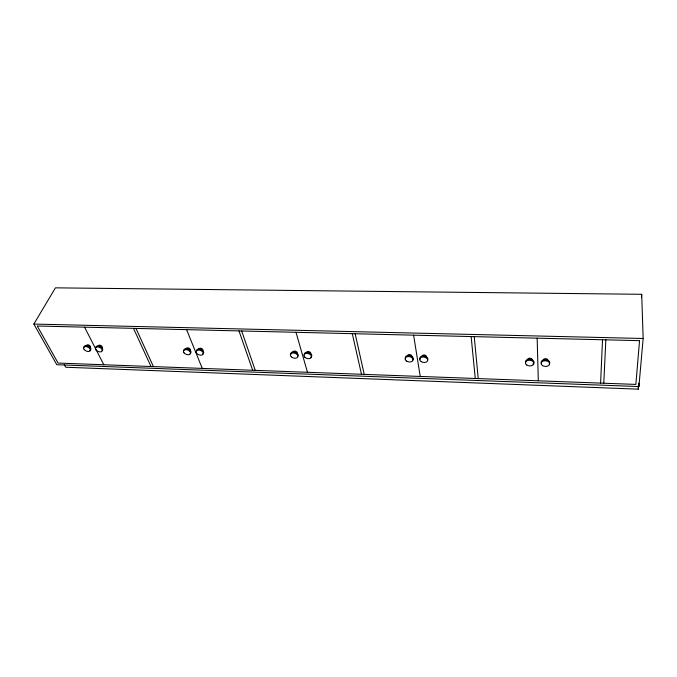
<?xml version="1.0" encoding="UTF-8"?>
<svg xmlns="http://www.w3.org/2000/svg" width="677" height="677" viewBox="0 0 677 677"><rect width="100%" height="100%" fill="white"/><g stroke="black" fill="none" stroke-linecap="round" stroke-linejoin="round"><path stroke-width="1.02" d="M600.601 383.106L602.513 339.761M603.782 383.224L605.847 339.837M641.441 297.448L641.703 294.3L55.446 287.843L33.85 324.063L56.8 364.717L638.919 386.559L643.15 338.492L641.703 294.3M64.264 364.658L65.703 367.239L638.301 389.157L638.563 386.135M33.85 324.063L643.15 338.492M84.557 327.16L103.818 364.759M133.462 328.345L151.022 366.502M135.95 328.404L153.425 366.595M186.598 329.64L202.245 368.398M238.998 330.918L252.682 370.26M241.664 330.977L255.246 370.353M296.001 332.305L307.476 372.282M352.285 333.668L361.484 374.279M355.154 333.744L364.234 374.381M413.605 335.166L420.231 376.446M471.141 336.562L475.271 378.477M474.23 336.638L478.224 378.587M638.826 383.114L638.919 386.559M537.157 338.17L538.308 380.804M638.216 386.034L638.301 389.157M199.013 349.569A2.073 1.286 21.8 0 1 200.866 348.266A2.073 1.286 21.8 0 1 202.846 350.381M198.344 349.772A2.327 1.439 21.7 0 1 200.739 349.171A2.327 1.439 21.7 0 1 202.728 351.101M196.643 351.507A3.774 2.336 21.7 0 1 198.479 349.053A3.774 2.336 21.7 0 1 202.998 350.838A3.774 2.336 21.7 0 1 202.711 353.902M186.31 348.816A2.073 1.278 22.2 0 1 188.722 348.037A2.073 1.278 22.2 0 1 190.025 350.28M185.904 349.061A2.319 1.43 22.2 0 1 188.629 349.01A2.319 1.43 22.2 0 1 190.017 351.075M183.848 350.449A3.766 2.31 22.2 0 1 188.688 349.239A3.766 2.31 22.2 0 1 190.059 353.496M422.101 356.432A2.226 1.481 10.6 0 1 424.631 355.053A2.226 1.481 10.6 0 1 426.307 357.312M422.169 356.322A2.496 1.659 10.6 0 1 424.792 356.034A2.496 1.659 10.6 0 1 426.552 357.651M420.155 359.242A4.045 2.691 10.6 0 1 423.997 355.941A4.045 2.691 10.6 0 1 427.551 360.139M407.571 355.594A2.209 1.472 11.4 0 1 410.6 354.782A2.209 1.472 11.4 0 1 411.447 357.16M407.089 356.61A2.48 1.65 11.4 0 1 407.266 356.212M407.596 355.874A2.48 1.65 11.4 0 1 410.186 355.594A2.48 1.65 11.4 0 1 411.954 357.202M405.616 358.785A4.02 2.674 11.4 0 1 407.215 355.662A4.02 2.674 11.4 0 1 412.285 356.728A4.02 2.674 11.4 0 1 412.42 360.215M98.41 346.116A2.039 1.185 25.2 0 1 100.839 345.465A2.039 1.185 25.2 0 1 101.795 347.75M97.843 346.353A2.285 1.329 25.2 0 1 99.849 346.082A2.285 1.329 25.2 0 1 101.804 347.546M101.939 347.944A2.285 1.329 25.2 0 1 101.931 348.317M95.863 347.707A3.707 2.149 25.1 0 1 100.272 346.522A3.707 2.149 25.1 0 1 102.024 350.661M86.597 345.761A2.031 1.176 25.5 0 1 87.934 344.796A2.031 1.176 25.5 0 1 90.185 346.099A2.031 1.176 25.5 0 1 89.635 347.504M85.869 346.294A2.276 1.312 25.5 0 1 86.301 345.752M86.698 345.617A2.276 1.312 25.5 0 1 89.296 346.404A2.276 1.312 25.5 0 1 89.948 348.249M84.05 347.335A3.698 2.124 25.5 0 1 86.461 345.6A3.698 2.124 25.5 0 1 90.566 347.953A3.698 2.124 25.5 0 1 89.559 350.5M306.613 352.878A2.133 1.388 16.9 0 1 309.05 351.608A2.133 1.388 16.9 0 1 310.379 354.02M306.122 353.089A2.395 1.557 16.9 0 1 308.788 352.48A2.395 1.557 16.9 0 1 310.667 354.469M304.32 354.892A3.876 2.522 16.9 0 1 306.639 352.37A3.876 2.522 16.9 0 1 311.259 354.206A3.876 2.522 16.9 0 1 310.515 357.363M293.082 352.463A2.124 1.379 17.5 0 1 295.485 351.194A2.124 1.379 17.5 0 1 296.839 353.597M292.836 352.345A2.378 1.54 17.5 0 1 295.206 352.065A2.378 1.54 17.5 0 1 297.051 353.622M290.78 354.469A3.867 2.496 17.5 0 1 295.138 352.175A3.867 2.496 17.5 0 1 297.601 356.534M543.318 360.57A2.361 1.557 3.9 0 1 545.256 358.675A2.361 1.557 3.9 0 1 547.947 360.308M543.208 360.409A2.649 1.743 4 0 1 545.484 359.597A2.649 1.743 4 0 1 547.795 360.553M541.321 363.075A4.299 2.826 4 0 1 545.958 359.673A4.299 2.826 4 0 1 549.182 364.006M527.603 359.682A2.344 1.549 4.8 0 1 530.489 358.268A2.344 1.549 4.8 0 1 531.987 360.596M527.544 359.927A2.623 1.735 4.8 0 1 530.125 359.148A2.623 1.735 4.8 0 1 532.359 360.494M533.484 363.507A4.257 2.81 4.8 0 1 532.824 364.074M525.682 362.584A4.257 2.81 4.8 0 1 529.659 359.157A4.257 2.81 4.8 0 1 533.891 362.847M639.545 340.658L635.855 384.409L58.078 363.075L37.243 326.009L639.545 340.658M196.601 353.166A3.774 2.336 21.7 0 0 202.855 354.511A3.774 2.336 21.7 0 0 199.597 350.153A3.774 2.336 21.7 0 0 196.601 353.166M183.966 352.759A3.766 2.31 22.2 0 0 190.186 354.105A3.766 2.31 22.2 0 0 186.886 349.764A3.766 2.31 22.2 0 0 183.966 352.759M421.153 361.569A4.054 2.691 10.6 0 0 427.652 360.57A4.054 2.691 10.6 0 0 422.262 357.041A4.054 2.691 10.6 0 0 421.153 361.569M406.615 361.103A4.028 2.666 11.4 0 0 413.029 360.105A4.028 2.666 11.4 0 0 407.63 356.593A4.028 2.666 11.4 0 0 406.615 361.103M96.016 349.95A3.707 2.149 25.1 0 0 102.007 351.253A3.707 2.149 25.1 0 0 98.436 347.022A3.707 2.149 25.1 0 0 96.016 349.95M84.202 349.569A3.698 2.124 25.5 0 0 90.159 350.864A3.698 2.124 25.5 0 0 86.563 346.658A3.698 2.124 25.5 0 0 84.202 349.569M304.862 357.261A3.884 2.513 16.9 0 0 311.293 357.481A3.884 2.513 16.9 0 0 306.977 353.386A3.884 2.513 16.9 0 0 304.862 357.261M291.322 356.83A3.867 2.496 17.5 0 0 297.702 357.041A3.867 2.496 17.5 0 0 293.353 352.962A3.867 2.496 17.5 0 0 291.322 356.83M542.362 365.495A4.299 2.826 4 0 0 549.529 364.471A4.299 2.826 4 0 0 544.223 360.816A4.299 2.826 4 0 0 542.362 365.495M526.723 364.988A4.265 2.81 4.8 0 0 533.798 363.964A4.265 2.81 4.8 0 0 528.483 360.333A4.265 2.81 4.8 0 0 526.723 364.988"/></g></svg>
